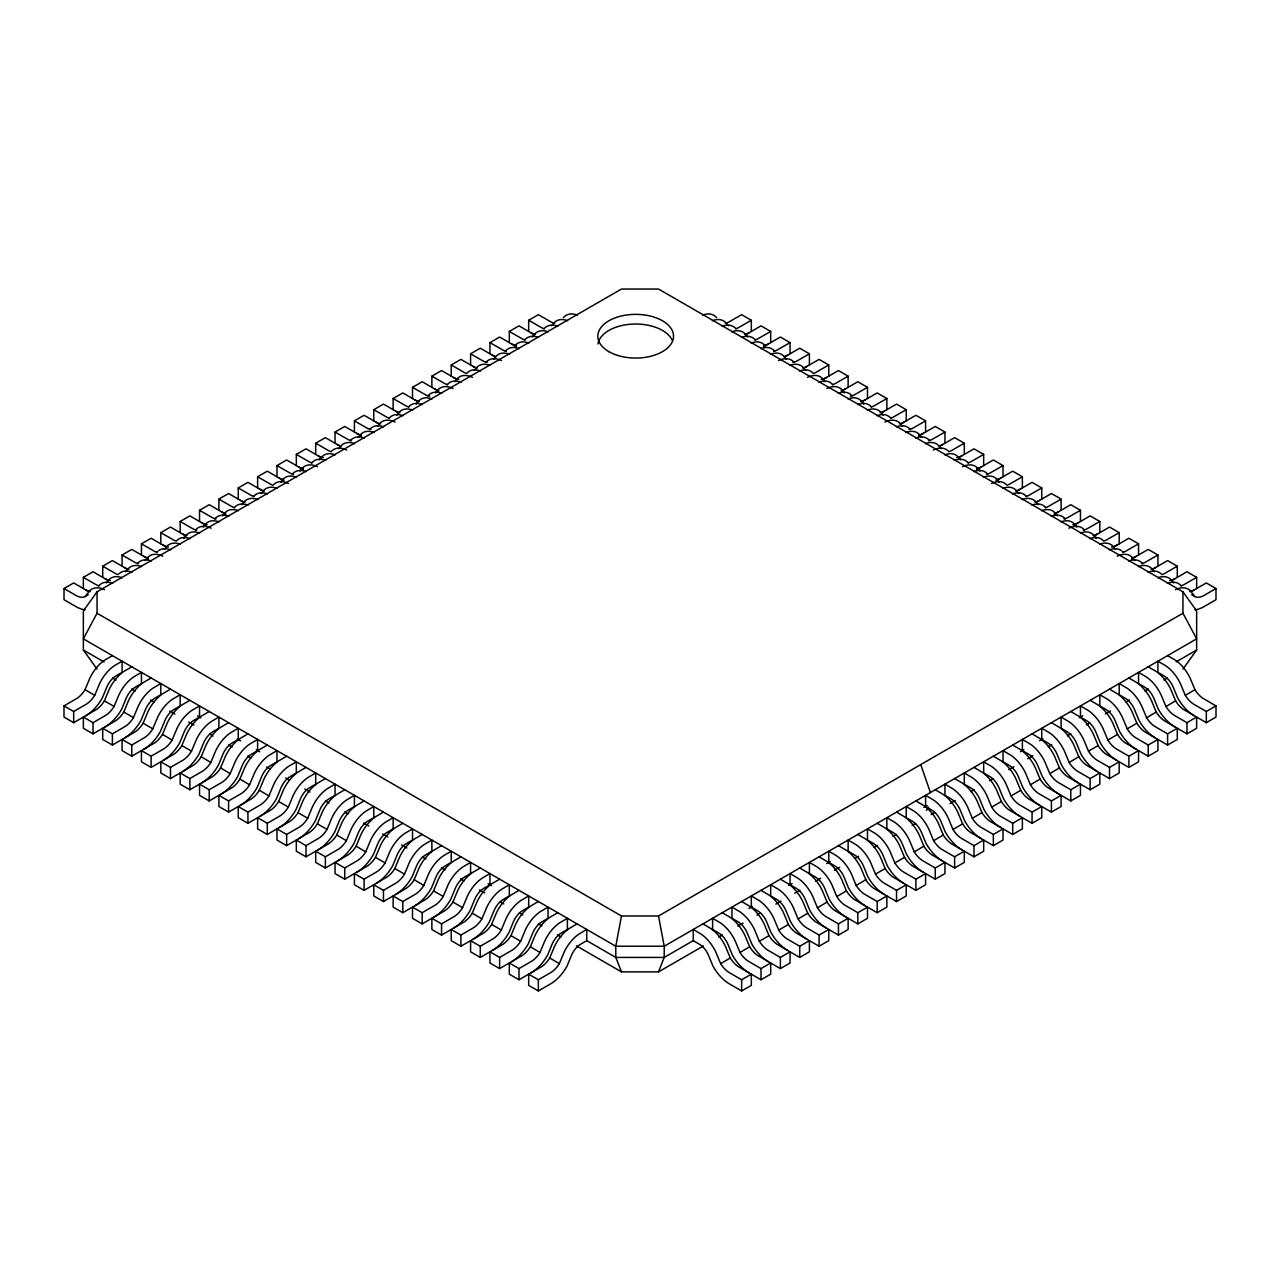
<?xml version="1.0" encoding="UTF-8"?>
<svg xmlns="http://www.w3.org/2000/svg" width="1280" height="1280" viewBox="0 0 1280 1280"><rect width="100%" height="100%" fill="white"/><g stroke="black" fill="none" stroke-linecap="round" stroke-linejoin="round"><path stroke-width="1.5" d="M1182.944 669.104L1196.64 650.016L1196.64 610.896L1182.944 591.808L658.528 289.04L621.472 289.04L97.056 591.808L97.056 613.216L621.472 915.984L615.792 946.24L615.792 957.424L621.472 971.872L658.528 971.872L703.376 945.984M658.528 971.872L664.208 957.424L664.208 946.24L658.528 915.984L1182.944 613.216L1182.944 591.808M131.76 666.784L123.984 671.36A29.136 16.832 -60 0 0 109.216 689.328L104.352 700.96A18.544 10.704 -60 0 1 96.352 709.552L73.68 722.672L64 717.088L64 705.904L76.992 698.368A18.544 10.704 -60 0 0 84.992 689.776L89.856 678.144A29.136 16.832 -60 0 1 104.624 660.176L112.4 655.616M64 705.904L73.68 711.504L86.672 703.968A18.544 10.704 -60 0 0 94.672 695.376L99.536 683.728A29.136 16.832 -60 0 1 114.304 665.776L122.08 661.2L122.08 672.384L116.032 675.872A15.44 8.912 -60 0 0 106.784 687.136L102.336 697.92A32.24 18.624 -60 0 1 85.776 715.696M151.12 677.968L143.344 682.544A29.136 16.832 -60 0 0 128.592 700.496L123.712 712.144A18.544 10.704 -60 0 1 115.712 720.736L93.04 733.856L83.36 728.272L83.36 717.088L93.04 722.672L106.032 715.136A18.544 10.704 -60 0 0 114.032 706.544L118.896 694.912A29.136 16.832 -60 0 1 133.664 676.944L141.44 672.384L141.44 683.552L135.392 687.056A15.44 8.912 -60 0 0 126.144 698.32L121.696 709.104A32.24 18.624 -60 0 1 105.136 726.864M170.48 689.152L162.704 693.712A29.136 16.832 -60 0 0 147.952 711.68L143.072 723.312A18.544 10.704 -60 0 1 135.072 731.904L112.4 745.04L102.72 739.44L102.72 728.272L112.4 733.856L125.392 726.32A18.544 10.704 -60 0 0 133.392 717.728L138.272 706.08A29.136 16.832 -60 0 1 153.024 688.128L160.8 683.552L160.8 694.736L154.752 698.224A15.44 8.912 -60 0 0 145.504 709.488L141.056 720.272A32.24 18.624 -60 0 1 124.512 738.048M189.856 700.32L182.064 704.896A29.136 16.832 -60 0 0 167.312 722.848L162.432 734.496A18.544 10.704 -60 0 1 154.432 743.088L131.76 756.208L122.08 750.624L122.08 739.44L131.76 745.04L144.752 737.488A18.544 10.704 -60 0 0 152.752 728.912L157.632 717.264A29.136 16.832 -60 0 1 172.384 699.296L180.176 694.736L180.176 705.904L174.112 709.408A15.44 8.912 -60 0 0 164.864 720.672L160.416 731.456A32.24 18.624 -60 0 1 143.872 749.232M209.216 711.504L201.424 716.064A29.136 16.832 -60 0 0 186.672 734.032L181.792 745.68A18.544 10.704 -60 0 1 173.792 754.256L151.12 767.392L141.44 761.808L141.44 750.624L151.12 756.208L164.112 748.672A18.544 10.704 -60 0 0 172.112 740.08L176.992 728.448A29.136 16.832 -60 0 1 191.744 710.48L199.536 705.904L199.536 717.088L193.472 720.576A15.44 8.912 -60 0 0 184.224 731.856L179.776 742.64A32.24 18.624 -60 0 1 163.232 760.4M228.576 722.672L220.784 727.248A29.136 16.832 -60 0 0 206.032 745.216L201.152 756.848A18.544 10.704 -60 0 1 193.152 765.44L170.48 778.576L160.8 772.976L160.8 761.808L170.48 767.392L183.472 759.856A18.544 10.704 -60 0 0 191.472 751.264L196.352 739.616A29.136 16.832 -60 0 1 211.104 721.664L218.896 717.088L218.896 728.272L212.848 731.76A15.44 8.912 -60 0 0 203.584 743.024L199.136 753.808A32.24 18.624 -60 0 1 182.592 771.584M247.936 733.856L240.144 738.432A29.136 16.832 -60 0 0 225.392 756.384L220.512 768.032A18.544 10.704 -60 0 1 212.512 776.624L189.856 789.744L180.176 784.16L180.176 772.976L189.856 778.576L202.832 771.024A18.544 10.704 -60 0 0 210.832 762.448L215.712 750.8A29.136 16.832 -60 0 1 230.464 732.832L238.256 728.272L238.256 739.44L232.208 742.944A15.44 8.912 -60 0 0 222.944 754.208L218.496 764.992A32.24 18.624 -60 0 1 201.952 782.768M267.296 745.04L259.504 749.6A29.136 16.832 -60 0 0 244.752 767.568L239.872 779.2A18.544 10.704 -60 0 1 231.872 787.792L209.216 800.928L199.536 795.344L199.536 784.16L209.216 789.744L222.192 782.208A18.544 10.704 -60 0 0 230.192 773.616L235.072 761.984A29.136 16.832 -60 0 1 249.824 744.016L257.616 739.44L257.616 750.624L251.568 754.112A15.44 8.912 -60 0 0 242.304 765.392L237.856 776.176A32.24 18.624 -60 0 1 221.312 793.936M286.656 756.208L278.864 760.784A29.136 16.832 -60 0 0 264.112 778.752L259.232 790.384A18.544 10.704 -60 0 1 251.232 798.976L228.576 812.112L218.896 806.512L218.896 795.344L228.576 800.928L241.552 793.392A18.544 10.704 -60 0 0 249.552 784.8L254.432 773.152A29.136 16.832 -60 0 1 269.184 755.2L276.976 750.624L276.976 761.808L270.928 765.296A15.44 8.912 -60 0 0 261.664 776.56L257.216 787.344A32.24 18.624 -60 0 1 240.672 805.12M306.016 767.392L298.224 771.968A29.136 16.832 -60 0 0 283.472 789.92L278.608 801.568A18.544 10.704 -60 0 1 270.608 810.16L247.936 823.28L238.256 817.696L238.256 806.512L247.936 812.112L260.928 804.56A18.544 10.704 -60 0 0 268.912 795.968L273.792 784.336A29.136 16.832 -60 0 1 288.544 766.368L296.336 761.808L296.336 772.976L290.288 776.48A15.44 8.912 -60 0 0 281.024 787.744L276.576 798.528A32.24 18.624 -60 0 1 260.032 816.304M325.376 778.576L317.584 783.136A29.136 16.832 -60 0 0 302.832 801.104L297.968 812.736A18.544 10.704 -60 0 1 289.968 821.328L267.296 834.464L257.616 828.864L257.616 817.696L267.296 823.28L280.288 815.744A18.544 10.704 -60 0 0 288.288 807.152L293.152 795.52A29.136 16.832 -60 0 1 307.904 777.552L315.696 772.976L315.696 784.16L309.648 787.648A15.44 8.912 -60 0 0 300.384 798.928L295.936 809.712A32.24 18.624 -60 0 1 279.392 827.472M344.736 789.744L336.96 794.32A29.136 16.832 -60 0 0 322.192 812.288L317.328 823.92A18.544 10.704 -60 0 1 309.328 832.512L286.656 845.632L276.976 840.048L276.976 828.864L286.656 834.464L299.648 826.928A18.544 10.704 -60 0 0 307.648 818.336L312.512 806.688A29.136 16.832 -60 0 1 327.28 788.736L335.056 784.16L335.056 795.344L329.008 798.832A15.44 8.912 -60 0 0 319.744 810.096L315.312 820.88A32.24 18.624 -60 0 1 298.752 838.656M364.096 800.928L356.32 805.488A29.136 16.832 -60 0 0 341.552 823.456L336.688 835.104A18.544 10.704 -60 0 1 328.688 843.696L306.016 856.816L296.336 851.232L296.336 840.048L306.016 845.632L319.008 838.096A18.544 10.704 -60 0 0 327.008 829.504L331.872 817.872A29.136 16.832 -60 0 1 346.64 799.904L354.416 795.344L354.416 806.512L348.368 810.016A15.44 8.912 -60 0 0 339.12 821.28L334.672 832.064A32.24 18.624 -60 0 1 318.112 849.824M383.456 812.112L375.68 816.672A29.136 16.832 -60 0 0 360.928 834.64L356.048 846.272A18.544 10.704 -60 0 1 348.048 854.864L325.376 868L315.696 862.4L315.696 851.232L325.376 856.816L338.368 849.28A18.544 10.704 -60 0 0 346.368 840.688L351.232 829.04A29.136 16.832 -60 0 1 366 811.088L373.776 806.512L373.776 817.696L367.728 821.184A15.44 8.912 -60 0 0 358.48 832.448L354.032 843.232A32.24 18.624 -60 0 1 337.472 861.008M402.816 823.28L395.04 827.856A29.136 16.832 -60 0 0 380.288 845.808L375.408 857.456A18.544 10.704 -60 0 1 367.408 866.048L344.736 879.168L335.056 873.584L335.056 862.4L344.736 868L357.728 860.448A18.544 10.704 -60 0 0 365.728 851.872L370.608 840.224A29.136 16.832 -60 0 1 385.36 822.256L393.136 817.696L393.136 828.864L387.088 832.368A15.44 8.912 -60 0 0 377.84 843.632L373.392 854.416A32.24 18.624 -60 0 1 356.848 872.192M422.192 834.464L414.4 839.024A29.136 16.832 -60 0 0 399.648 856.992L394.768 868.64A18.544 10.704 -60 0 1 386.768 877.216L364.096 890.352L354.416 884.768L354.416 873.584L364.096 879.168L377.088 871.632A18.544 10.704 -60 0 0 385.088 863.04L389.968 851.408A29.136 16.832 -60 0 1 404.72 833.44L412.512 828.864L412.512 840.048L406.448 843.536A15.44 8.912 -60 0 0 397.2 854.816L392.752 865.6A32.24 18.624 -60 0 1 376.208 883.36M441.552 845.632L433.76 850.208A29.136 16.832 -60 0 0 419.008 868.176L414.128 879.808A18.544 10.704 -60 0 1 406.128 888.4L383.456 901.536L373.776 895.936L373.776 884.768L383.456 890.352L396.448 882.816A18.544 10.704 -60 0 0 404.448 874.224L409.328 862.576A29.136 16.832 -60 0 1 424.08 844.624L431.872 840.048L431.872 851.232L425.808 854.72A15.44 8.912 -60 0 0 416.56 865.984L412.112 876.768A32.24 18.624 -60 0 1 395.568 894.544M460.912 856.816L453.12 861.392A29.136 16.832 -60 0 0 438.368 879.344L433.488 890.992A18.544 10.704 -60 0 1 425.488 899.584L402.816 912.704L393.136 907.12L393.136 895.936L402.816 901.536L415.808 893.984A18.544 10.704 -60 0 0 423.808 885.408L428.688 873.76A29.136 16.832 -60 0 1 443.44 855.792L451.232 851.232L451.232 862.4L445.184 865.904A15.44 8.912 -60 0 0 435.92 877.168L431.472 887.952A32.24 18.624 -60 0 1 414.928 905.728M480.272 868L472.48 872.56A29.136 16.832 -60 0 0 457.728 890.528L452.848 902.16A18.544 10.704 -60 0 1 444.848 910.752L422.192 923.888L412.512 918.304L412.512 907.12L422.192 912.704L435.168 905.168A18.544 10.704 -60 0 0 443.168 896.576L448.048 884.944A29.136 16.832 -60 0 1 462.8 866.976L470.592 862.4L470.592 873.584L464.544 877.072A15.44 8.912 -60 0 0 455.28 888.352L450.832 899.136A32.24 18.624 -60 0 1 434.288 916.896M499.632 879.168L491.84 883.744A29.136 16.832 -60 0 0 477.088 901.712L472.208 913.344A18.544 10.704 -60 0 1 464.208 921.936L441.552 935.072L431.872 929.472L431.872 918.304L441.552 923.888L454.528 916.352A18.544 10.704 -60 0 0 462.528 907.76L467.408 896.112A29.136 16.832 -60 0 1 482.16 878.16L489.952 873.584L489.952 884.768L483.904 888.256A15.44 8.912 -60 0 0 474.64 899.52L470.192 910.304A32.24 18.624 -60 0 1 453.648 928.08M518.992 890.352L511.2 894.928A29.136 16.832 -60 0 0 496.448 912.88L491.568 924.528A18.544 10.704 -60 0 1 483.568 933.12L460.912 946.24L451.232 940.656L451.232 929.472L460.912 935.072L473.888 927.52A18.544 10.704 -60 0 0 481.888 918.928L486.768 907.296A29.136 16.832 -60 0 1 501.52 889.328L509.312 884.768L509.312 895.936L503.264 899.44A15.44 8.912 -60 0 0 494 910.704L489.552 921.488A32.24 18.624 -60 0 1 473.008 939.264M538.352 901.536L530.56 906.096A29.136 16.832 -60 0 0 515.808 924.064L510.944 935.696A18.544 10.704 -60 0 1 502.944 944.288L480.272 957.424L470.592 951.824L470.592 940.656L480.272 946.24L493.264 938.704A18.544 10.704 -60 0 0 501.248 930.112L506.128 918.48A29.136 16.832 -60 0 1 520.88 900.512L528.672 895.936L528.672 907.12L522.624 910.608A15.44 8.912 -60 0 0 513.36 921.888L508.912 932.672A32.24 18.624 -60 0 1 492.368 950.432M557.712 912.704L549.92 917.28A29.136 16.832 -60 0 0 535.168 935.232L530.304 946.88A18.544 10.704 -60 0 1 522.304 955.472L499.632 968.592L489.952 963.008L489.952 951.824L499.632 957.424L512.624 949.888A18.544 10.704 -60 0 0 520.624 941.296L525.488 929.648A29.136 16.832 -60 0 1 540.24 911.696L548.032 907.12L548.032 918.304L541.984 921.792A15.44 8.912 -60 0 0 532.72 933.056L528.272 943.84A32.24 18.624 -60 0 1 511.728 961.616M577.072 923.888L569.296 928.448A29.136 16.832 -60 0 0 554.528 946.416L549.664 958.064A18.544 10.704 -60 0 1 541.664 966.656L518.992 979.776L509.312 974.192L509.312 963.008L518.992 968.592L531.984 961.056A18.544 10.704 -60 0 0 539.984 952.464L544.848 940.832A29.136 16.832 -60 0 1 559.616 922.864L567.392 918.304L567.392 929.472L561.344 932.976A15.44 8.912 -60 0 0 552.08 944.24L547.648 955.024A32.24 18.624 -60 0 1 531.088 972.784M586.752 940.656L580.704 944.144A15.44 8.912 -60 0 0 571.456 955.408L567.008 966.192A32.24 18.624 -60 0 1 550.448 983.968L538.352 990.96L528.672 985.36L528.672 974.192L538.352 979.776L551.344 972.24A18.544 10.704 -60 0 0 559.344 963.648L564.208 952A29.136 16.832 -60 0 1 578.976 934.048L586.752 929.472L586.752 940.656L615.792 957.424L664.208 957.424L693.584 940.448M97.056 613.216L83.36 638.848L615.792 946.24L664.208 946.24L1196.64 638.848L1182.944 613.216M926.544 810.432L928.48 807.072M172.112 740.08L162.48 734.4M210.832 762.448L201.216 756.752M230.192 773.616L220.576 767.936M249.552 784.8L239.936 779.12M346.368 840.688L336.736 835.008M365.728 851.872L356.096 846.176M423.808 885.408L414.192 879.712M520.624 941.296L510.992 935.6M539.984 952.464L530.352 946.784M559.344 963.648L549.712 957.968M97.056 591.808L83.36 610.896L83.36 650.016L97.056 669.104M85.104 609.76A32.24 18.624 60 0 1 76.096 606.704L64 599.712L64 588.544L76.992 596A18.544 10.704 60 0 0 84.992 596.64L89.856 590.64A29.136 16.832 60 0 1 104.624 589.712M106.384 582.928L109.216 579.456A29.136 16.832 60 0 1 122.256 577.792M125.744 571.744L128.592 568.272A29.136 16.832 60 0 1 141.616 566.608M145.104 560.576L147.952 557.104A29.136 16.832 60 0 1 162.704 556.176M164.464 549.392L167.312 545.92A29.136 16.832 60 0 1 180.336 544.256M183.824 538.208L186.672 534.736A29.136 16.832 60 0 1 199.696 533.072M203.184 527.04L206.032 523.568A29.136 16.832 60 0 1 219.056 521.904M222.544 515.856L225.392 512.384A29.136 16.832 60 0 1 238.416 510.72M241.904 504.672L244.752 501.2A29.136 16.832 60 0 1 257.776 499.536M261.264 493.504L264.112 490.032A29.136 16.832 60 0 1 277.152 488.368M280.624 482.32L283.472 478.848A29.136 16.832 60 0 1 296.512 477.184M300 471.136L302.832 467.68A29.136 16.832 60 0 1 317.584 466.752M319.36 459.968L322.192 456.496A29.136 16.832 60 0 1 335.232 454.832M338.72 448.784L341.552 445.312A29.136 16.832 60 0 1 354.592 443.648M358.08 437.616L360.928 434.144A29.136 16.832 60 0 1 373.952 432.48M377.44 426.432L380.288 422.96A29.136 16.832 60 0 1 395.04 422.032M396.8 415.248L399.648 411.776A29.136 16.832 60 0 1 412.672 410.112M416.16 404.08L419.008 400.608A29.136 16.832 60 0 1 432.032 398.944M435.52 392.896L438.368 389.424A29.136 16.832 60 0 1 453.12 388.496M454.88 381.712L457.728 378.256A29.136 16.832 60 0 1 472.48 377.328M474.24 370.544L477.088 367.072A29.136 16.832 60 0 1 490.128 365.408M493.6 359.36L496.448 355.888A29.136 16.832 60 0 1 509.488 354.224M532.336 337.008L535.168 333.536A29.136 16.832 60 0 1 548.208 331.872M551.696 325.824L554.528 322.352A29.136 16.832 60 0 1 567.568 320.688M98.672 586L99.536 585.04A29.136 16.832 60 0 1 112.576 583.376M137.392 563.648L138.272 562.688A29.136 16.832 60 0 1 151.296 561.024M156.752 552.464L157.632 551.504M195.488 530.112L196.352 529.152A29.136 16.832 60 0 1 211.104 528.224M214.848 518.928L215.712 517.968A29.136 16.832 60 0 1 228.736 516.304M234.208 507.76L235.072 506.8A29.136 16.832 60 0 1 248.096 505.136M253.568 496.576L254.432 495.616A29.136 16.832 60 0 1 267.472 493.952M292.288 474.224L293.152 473.264A29.136 16.832 60 0 1 306.192 471.6M311.648 463.04L312.512 462.08A29.136 16.832 60 0 1 325.552 460.416M350.368 440.688L351.232 439.728A29.136 16.832 60 0 1 364.272 438.064M369.728 429.504L370.608 428.544A29.136 16.832 60 0 1 383.632 426.88M389.088 418.336L389.968 417.376A29.136 16.832 60 0 1 402.992 415.712M408.464 407.152L409.328 406.192A29.136 16.832 60 0 1 422.352 404.528M427.824 395.968L428.688 395.008A29.136 16.832 60 0 1 441.712 393.344M447.184 384.8L448.048 383.84A29.136 16.832 60 0 1 461.072 382.176M485.904 362.448L486.768 361.488A29.136 16.832 60 0 1 501.52 360.56M505.264 351.264L506.128 350.304A29.136 16.832 60 0 1 519.168 348.64M514.944 345.68L515.808 344.72A29.136 16.832 60 0 1 528.848 343.04M524.624 340.08L525.488 339.12A29.136 16.832 60 0 1 538.528 337.456M543.984 328.912L544.848 327.952A29.136 16.832 60 0 1 557.888 326.272M563.344 317.728L564.208 316.768A29.136 16.832 60 0 1 577.248 315.104M64 588.544L73.68 582.944L88.544 591.536M83.36 588.544L83.36 577.36L93.04 571.776L107.904 580.352M102.72 577.36L102.72 566.192L112.4 560.592L127.264 569.184M122.08 566.192L122.08 555.008L131.76 549.424L148.368 558.992M141.44 555.008L141.44 543.824L151.12 538.24L166 546.816M160.8 543.824L160.8 532.656L170.48 527.056L185.36 535.648M180.176 532.656L180.176 521.472L189.856 515.888L206.448 525.472M199.536 521.472L199.536 510.288L209.216 504.704L225.808 514.288M218.896 510.288L218.896 499.12L228.576 493.52L243.44 502.112M238.256 499.12L238.256 487.936L247.936 482.352L262.8 490.928M257.616 487.936L257.616 476.752L267.296 471.168L283.888 480.752M276.976 476.752L276.976 465.584L286.656 459.984L303.248 469.568M296.336 465.584L296.336 454.4L306.016 448.816L320.88 457.392M315.696 454.4L315.696 443.232L325.376 437.632L340.24 446.224M335.056 443.232L335.056 432.048L344.736 426.464L361.328 436.032M354.416 432.048L354.416 420.864L364.096 415.28L378.96 423.856M373.776 420.864L373.776 409.696L383.456 404.096L398.336 412.688M393.136 409.696L393.136 398.512L402.816 392.928L417.696 401.504M412.512 398.512L412.512 387.328L422.192 381.744L438.784 391.328M431.872 387.328L431.872 376.16L441.552 370.56L456.416 379.152M451.232 376.16L451.232 364.976L460.912 359.392L475.776 367.968M470.592 364.976L470.592 353.792L480.272 348.208L495.136 356.8M489.952 353.792L489.952 342.624L499.632 337.04L516.224 346.608M509.312 342.624L509.312 331.44L518.992 325.856L533.856 334.432M528.672 331.44L528.672 320.272L538.352 314.672L551.344 322.128A18.544 10.704 60 0 0 554.8 323.312M85.04 596.608L88.272 594.752M751.328 331.44L751.328 320.272L738.336 327.728A18.544 10.704 -60 0 1 735.712 328.72M746.144 334.432L761.008 325.856L770.688 331.44L770.688 342.624M770.688 331.44L757.696 338.896A18.544 10.704 -60 0 1 755.088 339.904M763.776 346.608L780.368 337.04L790.048 342.624L790.048 353.792M790.048 342.624L777.056 350.08A18.544 10.704 -60 0 1 773.6 351.248M784.864 356.8L799.728 348.208L809.408 353.792L809.408 364.976M809.408 353.792L796.432 361.264A18.544 10.704 -60 0 1 792.96 362.432M804.224 367.968L819.088 359.392L828.768 364.976L828.768 376.16M828.768 364.976L815.792 372.432A18.544 10.704 -60 0 1 813.168 373.424M823.584 379.152L838.448 370.56L848.128 376.16L848.128 387.328M848.128 376.16L835.152 383.616A18.544 10.704 -60 0 1 832.528 384.608M841.216 391.328L857.808 381.744L867.488 387.328L867.488 398.512M867.488 387.328L854.512 394.784A18.544 10.704 -60 0 1 850.208 396.08M862.304 401.504L877.184 392.928L886.864 398.512L886.864 409.696M886.864 398.512L873.872 405.968A18.544 10.704 -60 0 1 871.248 406.96M881.664 412.688L896.544 404.096L906.224 409.696L906.224 420.864M906.224 409.696L893.232 417.152A18.544 10.704 -60 0 1 891.472 417.888M901.04 423.856L915.904 415.28L925.584 420.864L925.584 432.048M925.584 420.864L912.592 428.32A18.544 10.704 -60 0 1 909.12 429.504M918.672 436.032L935.264 426.464L944.944 432.048L944.944 443.232M944.944 432.048L931.952 439.504A18.544 10.704 -60 0 1 928.48 440.688M939.76 446.224L954.624 437.632L964.304 443.232L964.304 454.4M964.304 443.232L951.312 450.688A18.544 10.704 -60 0 1 948.688 451.68M959.12 457.392L973.984 448.816L983.664 454.4L983.664 465.584M983.664 454.4L970.672 461.856A18.544 10.704 -60 0 1 968.048 462.864M976.752 469.568L993.344 459.984L1003.024 465.584L1003.024 476.752M1003.024 465.584L990.032 473.04A18.544 10.704 -60 0 1 986.576 474.208M996.112 480.752L1012.704 471.168L1022.384 476.752L1022.384 487.936M1022.384 476.752L1009.392 484.224A18.544 10.704 -60 0 1 1006.784 485.216M1017.2 490.928L1032.064 482.352L1041.744 487.936L1041.744 499.12M1041.744 487.936L1028.768 495.392A18.544 10.704 -60 0 1 1026.144 496.384M1036.56 502.112L1051.424 493.52L1061.104 499.12L1061.104 510.288M1061.104 499.12L1048.128 506.576A18.544 10.704 -60 0 1 1045.504 507.568M1054.192 514.288L1070.784 504.704L1080.464 510.288L1080.464 521.472M1080.464 510.288L1067.488 517.744A18.544 10.704 -60 0 1 1064.016 518.928M1073.552 525.472L1090.144 515.888L1099.824 521.472L1099.824 532.656M1099.824 521.472L1086.848 528.928A18.544 10.704 -60 0 1 1083.376 530.112M1094.64 535.648L1109.52 527.056L1119.2 532.656L1119.2 543.824M1119.2 532.656L1106.208 540.112A18.544 10.704 -60 0 1 1103.584 541.104M1114 546.816L1128.88 538.24L1138.56 543.824L1138.56 555.008M1138.56 543.824L1125.568 551.28A18.544 10.704 -60 0 1 1122.944 552.288M1131.632 558.992L1148.24 549.424L1157.92 555.008L1157.92 566.192M1157.92 555.008L1144.928 562.464A18.544 10.704 -60 0 1 1141.456 563.648M1152.736 569.184L1167.6 560.592L1177.28 566.192L1177.28 577.36M1177.28 566.192L1164.288 573.648A18.544 10.704 -60 0 1 1161.664 574.64M1172.096 580.352L1186.96 571.776L1196.64 577.36L1196.64 588.544M1196.64 577.36L1183.648 584.816A18.544 10.704 -60 0 1 1181.024 585.808M1191.456 591.536L1206.32 582.944L1216 588.544L1216 599.712L1203.904 606.704A32.24 18.624 -60 0 1 1194.896 609.76M1216 588.544L1203.008 596A18.544 10.704 -60 0 1 1195.008 596.64L1191.728 594.752M748.912 908.512L752.368 906.512M788.672 885.568L792.128 883.568M826.704 863.6L830.16 861.6M923.968 807.44L927.2 805.584M1020.448 751.744L1023.904 749.744M1039.488 740.752L1042.944 738.752M1079.312 717.76L1082.768 715.76M1176.144 661.856L1196.64 650.016M718.912 937.008L722.352 935.024M737.888 926.064L743.056 923.072M756.864 915.104L760.304 913.104M775.84 904.144L781.008 901.168M794.816 893.2L799.984 890.208M815.504 881.248L820.688 878.256M834.48 870.288L839.664 867.296M855.184 858.336L858.64 856.336M874.16 847.376L877.616 845.392M893.136 836.416L896.592 834.432M912.112 825.472L915.568 823.472M931.088 814.512L934.544 812.528M950.064 803.552L955.248 800.576M970.768 791.6L974.224 789.616M989.744 780.656L993.184 778.656M1008.72 769.696L1013.888 766.704M1027.696 758.736L1032.864 755.744M1048.4 746.784L1051.84 744.8M1067.376 735.84L1070.816 733.84M1086.352 724.88L1089.792 722.88M1105.328 713.92L1110.496 710.928M1126.016 701.968L1129.472 699.984M1144.992 691.008L1148.448 689.024M1163.968 680.064L1167.424 678.064M720.608 963.552L715.792 952A29.136 16.832 60 0 0 701.024 934.048L693.248 929.472L693.248 940.656L699.296 944.144A15.44 8.912 60 0 1 708.544 955.408L712.992 966.192A32.24 18.624 60 0 0 729.552 983.968L741.648 990.96L751.328 985.36L751.328 974.192L741.648 979.776L728.656 972.24A18.544 10.704 60 0 1 720.656 963.648L730.288 957.968L725.472 946.416A29.136 16.832 60 0 0 710.704 928.448L702.928 923.888M730.288 957.968L730.336 958.064A18.544 10.704 60 0 0 738.336 966.656L761.008 979.776L770.688 974.192L770.688 963.008L761.008 968.592L748.016 961.056A18.544 10.704 60 0 1 740.016 952.464L749.648 946.784L744.832 935.232A29.136 16.832 60 0 0 730.08 917.28L722.288 912.704M749.648 946.784L749.696 946.88A18.544 10.704 60 0 0 757.696 955.472L780.368 968.592L790.048 963.008L790.048 951.824L780.368 957.424L767.376 949.888A18.544 10.704 60 0 1 759.376 941.296L769.008 935.6L764.192 924.064A29.136 16.832 60 0 0 749.44 906.096L741.648 901.536M769.008 935.6L769.056 935.696A18.544 10.704 60 0 0 777.056 944.288L799.728 957.424L809.408 951.824L809.408 940.656L799.728 946.24L786.736 938.704A18.544 10.704 60 0 1 778.752 930.112L788.368 924.432L783.552 912.88A29.136 16.832 60 0 0 768.8 894.928L761.008 890.352M788.368 924.432L788.432 924.528A18.544 10.704 60 0 0 796.432 933.12L819.088 946.24L828.768 940.656L828.768 929.472L819.088 935.072L806.112 927.52A18.544 10.704 60 0 1 798.112 918.928L807.728 913.248L802.912 901.712A29.136 16.832 60 0 0 788.16 883.744L780.368 879.168M807.728 913.248L807.792 913.344A18.544 10.704 60 0 0 815.792 921.936L838.448 935.072L848.128 929.472L848.128 918.304L838.448 923.888L825.472 916.352A18.544 10.704 60 0 1 817.472 907.76L827.088 902.08L822.272 890.528A29.136 16.832 60 0 0 807.52 872.56L799.728 868M827.088 902.08L827.152 902.16A18.544 10.704 60 0 0 835.152 910.752L857.808 923.888L867.488 918.304L867.488 907.12L857.808 912.704L844.832 905.168A18.544 10.704 60 0 1 836.832 896.576L846.448 890.896L841.632 879.344A29.136 16.832 60 0 0 826.88 861.392L819.088 856.816M846.448 890.896L846.512 890.992A18.544 10.704 60 0 0 854.512 899.584L877.184 912.704L886.864 907.12L886.864 895.936L877.184 901.536L864.192 893.984A18.544 10.704 60 0 1 856.192 885.408L865.808 879.712A18.544 10.704 60 0 0 873.872 888.4L896.544 901.536L906.224 895.936L906.224 884.768L896.544 890.352L883.552 882.816A18.544 10.704 60 0 1 875.552 874.224L870.672 862.576A29.136 16.832 60 0 0 855.92 844.624L848.128 840.048L848.128 851.232L854.192 854.72A15.44 8.912 60 0 1 863.44 865.984L867.888 876.768A32.24 18.624 60 0 0 884.432 894.544M875.488 874.128L885.184 868.544A18.544 10.704 60 0 0 893.232 877.216L915.904 890.352L925.584 884.768L925.584 873.584L915.904 879.168L902.912 871.632A18.544 10.704 60 0 1 894.912 863.04L890.032 851.408A29.136 16.832 60 0 0 875.28 833.44L867.488 828.864L867.488 840.048L873.552 843.536A15.44 8.912 60 0 1 882.8 854.816L887.248 865.6A32.24 18.624 60 0 0 903.792 883.36M894.864 862.944L904.544 857.36A18.544 10.704 60 0 0 912.592 866.048L935.264 879.168L944.944 873.584L944.944 862.4L935.264 868L922.272 860.448A18.544 10.704 60 0 1 914.272 851.872L909.392 840.224A29.136 16.832 60 0 0 894.64 822.256L886.864 817.696L886.864 828.864L892.912 832.368A15.44 8.912 60 0 1 902.16 843.632L906.608 854.416A32.24 18.624 60 0 0 923.152 872.192M914.272 851.872L923.904 846.176L919.072 834.64A29.136 16.832 60 0 0 904.32 816.672L896.544 812.112M923.904 846.176L923.952 846.272A18.544 10.704 60 0 0 931.952 854.864L954.624 868L964.304 862.4L964.304 851.232L954.624 856.816L941.632 849.28A18.544 10.704 60 0 1 933.632 840.688L943.264 835.008L938.448 823.456A29.136 16.832 60 0 0 923.68 805.488L915.904 800.928M943.264 835.008L943.312 835.104A18.544 10.704 60 0 0 951.312 843.696L973.984 856.816L983.664 851.232L983.664 840.048L973.984 845.632L960.992 838.096A18.544 10.704 60 0 1 952.992 829.504L962.624 823.824L957.808 812.288A29.136 16.832 60 0 0 943.04 794.32L935.264 789.744M962.624 823.824L962.672 823.92A18.544 10.704 60 0 0 970.672 832.512L993.344 845.632L1003.024 840.048L1003.024 828.864L993.344 834.464L980.352 826.928A18.544 10.704 60 0 1 972.352 818.336L981.984 812.64L977.168 801.104A29.136 16.832 60 0 0 962.416 783.136L954.624 778.576M981.984 812.64L982.032 812.736A18.544 10.704 60 0 0 990.032 821.328L1012.704 834.464L1022.384 828.864L1022.384 817.696L1012.704 823.28L999.712 815.744A18.544 10.704 60 0 1 991.712 807.152L1001.344 801.472L996.528 789.92A29.136 16.832 60 0 0 981.776 771.968L973.984 767.392M1001.344 801.472L1001.392 801.568A18.544 10.704 60 0 0 1009.392 810.16L1032.064 823.28L1041.744 817.696L1041.744 806.512L1032.064 812.112L1019.072 804.56A18.544 10.704 60 0 1 1011.088 795.968L1020.704 790.288L1015.888 778.752A29.136 16.832 60 0 0 1001.136 760.784L993.344 756.208M1020.704 790.288L1020.768 790.384A18.544 10.704 60 0 0 1028.768 798.976L1051.424 812.112L1061.104 806.512L1061.104 795.344L1051.424 800.928L1038.448 793.392A18.544 10.704 60 0 1 1030.448 784.8L1040.064 779.12L1035.248 767.568A29.136 16.832 60 0 0 1020.496 749.6L1012.704 745.04M1040.064 779.12L1040.128 779.2A18.544 10.704 60 0 0 1048.128 787.792L1070.784 800.928L1080.464 795.344L1080.464 784.16L1070.784 789.744L1057.808 782.208A18.544 10.704 60 0 1 1049.808 773.616L1059.424 767.936A18.544 10.704 60 0 0 1067.488 776.624L1090.144 789.744L1099.824 784.16L1099.824 772.976L1090.144 778.576L1077.168 771.024A18.544 10.704 60 0 1 1069.168 762.448L1064.288 750.8A29.136 16.832 60 0 0 1049.536 732.832L1041.744 728.272L1041.744 739.44L1047.792 742.944A15.44 8.912 60 0 1 1057.056 754.208L1061.504 764.992A32.24 18.624 60 0 0 1078.048 782.768M1069.168 762.448L1078.784 756.752A18.544 10.704 60 0 0 1086.848 765.44L1109.52 778.576L1119.2 772.976L1119.2 761.808L1109.52 767.392L1096.528 759.856A18.544 10.704 60 0 1 1088.528 751.264L1083.648 739.616A29.136 16.832 60 0 0 1068.896 721.664L1061.104 717.088L1061.104 728.272L1067.152 731.76A15.44 8.912 60 0 1 1076.416 743.024L1080.864 753.808A32.24 18.624 60 0 0 1097.408 771.584M1088.464 751.168L1098.144 745.584A18.544 10.704 60 0 0 1106.208 754.256L1128.88 767.392L1138.56 761.808L1138.56 750.624L1128.88 756.208L1115.888 748.672A18.544 10.704 60 0 1 1107.888 740.08L1103.008 728.448A29.136 16.832 60 0 0 1088.256 710.48L1080.464 705.904L1080.464 717.088L1086.528 720.576A15.44 8.912 60 0 1 1095.776 731.856L1100.224 742.64A32.24 18.624 60 0 0 1116.768 760.4M1107.888 740.08L1117.52 734.4A18.544 10.704 60 0 0 1125.568 743.088L1148.24 756.208L1157.92 750.624L1157.92 739.44L1148.24 745.04L1135.248 737.488A18.544 10.704 60 0 1 1127.248 728.912L1122.368 717.264A29.136 16.832 60 0 0 1107.616 699.296L1099.824 694.736L1099.824 705.904L1105.888 709.408A15.44 8.912 60 0 1 1115.136 720.672L1119.584 731.456A32.24 18.624 60 0 0 1136.128 749.232M1127.2 728.816L1136.88 723.216L1132.048 711.68A29.136 16.832 60 0 0 1117.296 693.712L1109.52 689.152M1136.88 723.216L1136.928 723.312A18.544 10.704 60 0 0 1144.928 731.904L1167.6 745.04L1177.28 739.44L1177.28 728.272L1167.6 733.856L1154.608 726.32A18.544 10.704 60 0 1 1146.608 717.728L1156.24 712.048L1151.408 700.496A29.136 16.832 60 0 0 1136.656 682.544L1128.88 677.968M1156.24 712.048L1156.288 712.144A18.544 10.704 60 0 0 1164.288 720.736L1186.96 733.856L1196.64 728.272L1196.64 717.088L1186.96 722.672L1173.968 715.136A18.544 10.704 60 0 1 1165.968 706.544L1175.6 700.864L1170.784 689.328A29.136 16.832 60 0 0 1156.016 671.36L1148.24 666.784M1175.6 700.864L1175.648 700.96A18.544 10.704 60 0 0 1183.648 709.552L1206.32 722.672L1216 717.088L1216 705.904L1206.32 711.504L1193.328 703.968A18.544 10.704 60 0 1 1185.328 695.376L1194.96 689.68L1190.144 678.144A29.136 16.832 60 0 0 1175.376 660.176L1167.6 655.616M749.072 332.752L748.016 333.312A18.544 10.704 -60 0 1 744.56 334.496M768.432 343.92L767.376 344.496A18.544 10.704 -60 0 1 763.92 345.664M787.792 355.104L786.736 355.664A18.544 10.704 -60 0 1 784.128 356.656M807.152 366.288L806.112 366.848A18.544 10.704 -60 0 1 802.64 368.016M826.512 377.456L825.472 378.016A18.544 10.704 -60 0 1 821.168 379.312M845.872 388.64L844.832 389.2A18.544 10.704 -60 0 1 841.36 390.384M865.232 399.808L864.192 400.384A18.544 10.704 -60 0 1 860.72 401.552M884.608 410.992L883.552 411.552A18.544 10.704 -60 0 1 880.08 412.736M903.968 422.176L902.912 422.736A18.544 10.704 -60 0 1 899.44 423.92M923.328 433.344L922.272 433.92A18.544 10.704 -60 0 1 918.8 435.088M942.688 444.528L941.632 445.088A18.544 10.704 -60 0 1 939.008 446.096M962.048 455.712L960.992 456.272A18.544 10.704 -60 0 1 956.704 457.552M981.408 466.88L980.352 467.456A18.544 10.704 -60 0 1 976.896 468.624M1000.768 478.064L999.712 478.624A18.544 10.704 -60 0 1 996.256 479.808M1020.128 489.248L1019.072 489.808A18.544 10.704 -60 0 1 1015.616 490.976M1039.488 500.416L1038.448 500.976A18.544 10.704 -60 0 1 1034.976 502.16M1058.848 511.6L1057.808 512.16A18.544 10.704 -60 0 1 1054.336 513.344M1078.208 522.768L1077.168 523.344A18.544 10.704 -60 0 1 1072.864 524.624M1097.568 533.952L1096.528 534.512A18.544 10.704 -60 0 1 1093.056 535.696M1116.944 545.136L1115.888 545.696A18.544 10.704 -60 0 1 1111.6 546.976M1136.304 556.304L1135.248 556.88A18.544 10.704 -60 0 1 1131.776 558.048M1155.664 567.488L1154.608 568.048A18.544 10.704 -60 0 1 1151.136 569.232M1175.024 578.672L1173.968 579.232A18.544 10.704 -60 0 1 1169.68 580.512M1194.384 589.84L1193.328 590.416A18.544 10.704 -60 0 1 1189.872 591.584M621.472 915.984L658.528 915.984M530.928 332.752L531.984 333.312A18.544 10.704 60 0 0 535.44 334.496M511.568 343.92L512.624 344.496A18.544 10.704 60 0 0 516.08 345.664M492.208 355.104L493.264 355.664A18.544 10.704 60 0 0 495.872 356.656M472.848 366.288L473.888 366.848A18.544 10.704 60 0 0 477.36 368.016M453.488 377.456L454.528 378.016A18.544 10.704 60 0 0 458.832 379.312M434.128 388.64L435.168 389.2A18.544 10.704 60 0 0 438.64 390.384M414.768 399.808L415.808 400.384A18.544 10.704 60 0 0 419.28 401.552M395.392 410.992L396.448 411.552A18.544 10.704 60 0 0 399.92 412.736M376.032 422.176L377.088 422.736A18.544 10.704 60 0 0 380.56 423.92M356.672 433.344L357.728 433.92A18.544 10.704 60 0 0 361.2 435.088M337.312 444.528L338.368 445.088A18.544 10.704 60 0 0 340.992 446.096M317.952 455.712L319.008 456.272A18.544 10.704 60 0 0 323.296 457.552M298.592 466.88L299.648 467.456A18.544 10.704 60 0 0 303.104 468.624M279.232 478.064L280.288 478.624A18.544 10.704 60 0 0 283.744 479.808M259.872 489.248L260.928 489.808A18.544 10.704 60 0 0 264.384 490.976M240.512 500.416L241.552 500.976A18.544 10.704 60 0 0 245.024 502.16M221.152 511.6L222.192 512.16A18.544 10.704 60 0 0 225.664 513.344M201.792 522.768L202.832 523.344A18.544 10.704 60 0 0 207.136 524.624M182.432 533.952L183.472 534.512A18.544 10.704 60 0 0 186.944 535.696M163.056 545.136L164.112 545.696A18.544 10.704 60 0 0 168.4 546.976M143.696 556.304L144.752 556.88A18.544 10.704 60 0 0 148.224 558.048M124.336 567.488L125.392 568.048A18.544 10.704 60 0 0 128.864 569.232M104.976 578.672L106.032 579.232A18.544 10.704 60 0 0 110.32 580.512M85.616 589.84L86.672 590.416A18.544 10.704 60 0 0 90.128 591.584M1194.96 596.608L1190.144 590.64A29.136 16.832 -60 0 0 1175.376 589.712M751.328 320.272L741.648 314.672L728.656 322.128A18.544 10.704 -60 0 1 725.2 323.312M1216 705.904L1203.008 698.368A18.544 10.704 60 0 1 1195.008 689.776L1194.96 689.68M528.672 320.272L541.664 327.728A18.544 10.704 60 0 0 544.288 328.72M509.312 331.44L522.304 338.896A18.544 10.704 60 0 0 524.912 339.904M489.952 342.624L502.944 350.08A18.544 10.704 60 0 0 506.4 351.248M1090.144 700.32L1097.936 704.896A29.136 16.832 60 0 1 1112.688 722.848L1117.568 734.496M470.592 353.792L483.568 361.264A18.544 10.704 60 0 0 487.04 362.432M1070.784 711.504L1078.576 716.064A29.136 16.832 60 0 1 1093.328 734.032L1098.208 745.68M451.232 364.976L464.208 372.432A18.544 10.704 60 0 0 466.832 373.424M1051.424 722.672L1059.216 727.248A29.136 16.832 60 0 1 1073.968 745.216L1078.848 756.848M431.872 376.16L444.848 383.616A18.544 10.704 60 0 0 447.472 384.608M1032.064 733.856L1039.856 738.432A29.136 16.832 60 0 1 1054.608 756.384L1059.488 768.032M412.512 387.328L425.488 394.784A18.544 10.704 60 0 0 429.792 396.08M393.136 398.512L406.128 405.968A18.544 10.704 60 0 0 408.752 406.96M373.776 409.696L386.768 417.152A18.544 10.704 60 0 0 388.528 417.888M354.416 420.864L367.408 428.32A18.544 10.704 60 0 0 370.88 429.504M335.056 432.048L348.048 439.504A18.544 10.704 60 0 0 351.52 440.688M315.696 443.232L328.688 450.688A18.544 10.704 60 0 0 331.312 451.68M296.336 454.4L309.328 461.856A18.544 10.704 60 0 0 311.952 462.864M276.976 465.584L289.968 473.04A18.544 10.704 60 0 0 293.424 474.208M877.184 823.28L884.96 827.856A29.136 16.832 60 0 1 899.712 845.808L904.592 857.456M257.616 476.752L270.608 484.224A18.544 10.704 60 0 0 273.216 485.216M857.808 834.464L865.6 839.024A29.136 16.832 60 0 1 880.352 856.992L885.232 868.64M238.256 487.936L251.232 495.392A18.544 10.704 60 0 0 253.856 496.384M838.448 845.632L846.24 850.208A29.136 16.832 60 0 1 860.992 868.176L865.872 879.808M218.896 499.12L231.872 506.576A18.544 10.704 60 0 0 234.496 507.568M199.536 510.288L212.512 517.744A18.544 10.704 60 0 0 215.984 518.928M180.176 521.472L193.152 528.928A18.544 10.704 60 0 0 196.624 530.112M160.8 532.656L173.792 540.112A18.544 10.704 60 0 0 176.416 541.104M141.44 543.824L154.432 551.28A18.544 10.704 60 0 0 157.056 552.288M122.08 555.008L135.072 562.464A18.544 10.704 60 0 0 138.544 563.648M102.72 566.192L115.712 573.648A18.544 10.704 60 0 0 118.336 574.64M83.36 577.36L96.352 584.816A18.544 10.704 60 0 0 98.976 585.808M83.36 650.016L104.112 662M197.456 715.888L200.912 717.888M237.216 738.848L240.672 740.848M256.224 749.824L259.68 751.824M488.08 883.68L491.536 885.68M112.624 678.096L116.096 680.096M131.664 689.088L135.136 691.088M150.704 700.08L154.16 702.08M169.744 711.072L174.928 714.064M188.784 722.064L193.968 725.056M209.552 734.048L213.008 736.048M228.592 745.04L232.048 747.04M247.632 756.032L251.088 758.032M266.672 767.024L270.128 769.024M285.696 778.016L289.168 780.016M304.736 789.008L309.936 792.016M325.504 801.008L328.976 803.008M344.544 812L348.016 814M363.584 822.992L368.784 825.984M382.624 833.984L387.824 836.976M401.664 844.976L406.864 847.968M422.432 856.96L425.888 858.96M441.472 867.952L444.928 869.952M460.512 878.944L463.968 880.944M479.552 889.936L484.736 892.928M500.32 901.92L503.776 903.92M519.36 912.912L522.816 914.912M538.4 923.904L541.856 925.904M557.424 934.896L560.896 936.896M576.464 945.888L621.472 971.872M85.04 689.68L94.72 695.28M104.4 700.864L114.08 706.448M123.76 712.048L133.44 717.632M143.12 723.216L152.8 728.816M181.856 745.584L191.536 751.168M259.296 790.288L268.976 795.872M278.656 801.472L288.336 807.056M298.016 812.64L307.696 818.24M317.376 823.824L327.056 829.408M375.456 857.36L385.136 862.944M394.816 868.544L404.512 874.128M433.552 890.896L443.232 896.48M452.912 902.08L462.592 907.664M472.272 913.248L481.952 918.832M491.632 924.432L501.312 930.016M1181.328 586L1180.464 585.04A29.136 16.832 -60 0 0 1167.424 583.376M1142.608 563.648L1141.728 562.688A29.136 16.832 -60 0 0 1128.704 561.024M1122.368 551.504L1123.248 552.464M1084.512 530.112L1083.648 529.152A29.136 16.832 -60 0 0 1068.896 528.224M1065.152 518.928L1064.288 517.968A29.136 16.832 -60 0 0 1051.264 516.304M1045.792 507.76L1044.928 506.8A29.136 16.832 -60 0 0 1031.904 505.136M1026.432 496.576L1025.568 495.616A29.136 16.832 -60 0 0 1012.528 493.952M987.712 474.224L986.848 473.264A29.136 16.832 -60 0 0 973.808 471.6M968.352 463.04L967.488 462.08A29.136 16.832 -60 0 0 954.448 460.416M929.632 440.688L928.768 439.728A29.136 16.832 -60 0 0 915.728 438.064M910.272 429.504L909.392 428.544A29.136 16.832 -60 0 0 896.368 426.88M890.912 418.336L890.032 417.376A29.136 16.832 -60 0 0 877.008 415.712M871.536 407.152L870.672 406.192A29.136 16.832 -60 0 0 857.648 404.528M852.176 395.968L851.312 395.008A29.136 16.832 -60 0 0 838.288 393.344M832.816 384.8L831.952 383.84A29.136 16.832 -60 0 0 818.928 382.176M794.096 362.448L793.232 361.488A29.136 16.832 -60 0 0 778.48 360.56M774.736 351.264L773.872 350.304A29.136 16.832 -60 0 0 760.832 348.64M765.056 345.68L764.192 344.72A29.136 16.832 -60 0 0 751.152 343.04M755.376 340.08L754.512 339.12A29.136 16.832 -60 0 0 741.472 337.456M736.016 328.912L735.152 327.952A29.136 16.832 -60 0 0 722.112 326.272M716.656 317.728L715.792 316.768A29.136 16.832 -60 0 0 702.752 315.104M1173.616 582.928L1170.784 579.456A29.136 16.832 -60 0 0 1157.744 577.792M1154.256 571.744L1151.408 568.272A29.136 16.832 -60 0 0 1138.384 566.608M1134.896 560.576L1132.048 557.104A29.136 16.832 -60 0 0 1117.296 556.176M1115.536 549.392L1112.688 545.92A29.136 16.832 -60 0 0 1099.664 544.256M1096.176 538.208L1093.328 534.736A29.136 16.832 -60 0 0 1080.304 533.072M1076.816 527.04L1073.968 523.568A29.136 16.832 -60 0 0 1060.944 521.904M1057.456 515.856L1054.608 512.384A29.136 16.832 -60 0 0 1041.584 510.72M1038.096 504.672L1035.248 501.2A29.136 16.832 -60 0 0 1022.224 499.536M1018.736 493.504L1015.888 490.032A29.136 16.832 -60 0 0 1002.848 488.368M999.376 482.32L996.528 478.848A29.136 16.832 -60 0 0 983.488 477.184M980 471.136L977.168 467.68A29.136 16.832 -60 0 0 962.416 466.752M960.64 459.968L957.808 456.496A29.136 16.832 -60 0 0 944.768 454.832M941.28 448.784L938.448 445.312A29.136 16.832 -60 0 0 925.408 443.648M921.92 437.616L919.072 434.144A29.136 16.832 -60 0 0 906.048 432.48M902.56 426.432L899.712 422.96A29.136 16.832 -60 0 0 884.96 422.032M883.2 415.248L880.352 411.776A29.136 16.832 -60 0 0 867.328 410.112M863.84 404.08L860.992 400.608A29.136 16.832 -60 0 0 847.968 398.944M844.48 392.896L841.632 389.424A29.136 16.832 -60 0 0 826.88 388.496M825.12 381.712L822.272 378.256A29.136 16.832 -60 0 0 807.52 377.328M805.76 370.544L802.912 367.072A29.136 16.832 -60 0 0 789.872 365.408M786.4 359.36L783.552 355.888A29.136 16.832 -60 0 0 770.512 354.224M747.664 337.008L744.832 333.536A29.136 16.832 -60 0 0 731.792 331.872M728.304 325.824L725.472 322.352A29.136 16.832 -60 0 0 712.432 320.688M1185.28 695.28L1180.464 683.728A29.136 16.832 60 0 0 1165.696 665.776L1157.92 661.2L1157.92 672.384L1163.968 675.872A15.44 8.912 60 0 1 1173.216 687.136L1177.664 697.92A32.24 18.624 60 0 0 1194.224 715.696M1165.92 706.448L1161.104 694.912A29.136 16.832 60 0 0 1146.336 676.944L1138.56 672.384L1138.56 683.552L1144.608 687.056A15.44 8.912 60 0 1 1153.856 698.32L1158.304 709.104A32.24 18.624 60 0 0 1174.864 726.864M1146.56 717.632L1141.728 706.08A29.136 16.832 60 0 0 1126.976 688.128L1119.2 683.552L1119.2 694.736L1125.248 698.224A15.44 8.912 60 0 1 1134.496 709.488L1138.944 720.272A32.24 18.624 60 0 0 1155.488 738.048M1049.744 773.52L1044.928 761.984A29.136 16.832 60 0 0 1030.176 744.016L1022.384 739.44L1022.384 750.624L1028.432 754.112A15.44 8.912 60 0 1 1037.696 765.392L1042.144 776.176A32.24 18.624 60 0 0 1058.688 793.936M1030.384 784.704L1025.568 773.152A29.136 16.832 60 0 0 1010.816 755.2L1003.024 750.624L1003.024 761.808L1009.072 765.296A15.44 8.912 60 0 1 1018.336 776.56L1022.784 787.344A32.24 18.624 60 0 0 1039.328 805.12M1011.024 795.872L1006.208 784.336A29.136 16.832 60 0 0 991.456 766.368L983.664 761.808L983.664 772.976L989.712 776.48A15.44 8.912 60 0 1 998.976 787.744L1003.424 798.528A32.24 18.624 60 0 0 1019.968 816.304M991.664 807.056L986.848 795.52A29.136 16.832 60 0 0 972.096 777.552L964.304 772.976L964.304 784.16L970.352 787.648A15.44 8.912 60 0 1 979.616 798.928L984.064 809.712A32.24 18.624 60 0 0 1000.608 827.472M972.304 818.24L967.488 806.688A29.136 16.832 60 0 0 952.72 788.736L944.944 784.16L944.944 795.344L950.992 798.832A15.44 8.912 60 0 1 960.256 810.096L964.688 820.88A32.24 18.624 60 0 0 981.248 838.656M952.944 829.408L948.128 817.872A29.136 16.832 60 0 0 933.36 799.904L925.584 795.344L925.584 806.512L931.632 810.016A15.44 8.912 60 0 1 940.88 821.28L945.328 832.064A32.24 18.624 60 0 0 961.888 849.824M933.584 840.592L928.768 829.04A29.136 16.832 60 0 0 914 811.088L906.224 806.512L906.224 817.696L912.272 821.184A15.44 8.912 60 0 1 921.52 832.448L925.968 843.232A32.24 18.624 60 0 0 942.528 861.008M856.128 885.312L851.312 873.76A29.136 16.832 60 0 0 836.56 855.792L828.768 851.232L828.768 862.4L834.816 865.904A15.44 8.912 60 0 1 844.08 877.168L848.528 887.952A32.24 18.624 60 0 0 865.072 905.728M836.768 896.48L831.952 884.944A29.136 16.832 60 0 0 817.2 866.976L809.408 862.4L809.408 873.584L815.456 877.072A15.44 8.912 60 0 1 824.72 888.352L829.168 899.136A32.24 18.624 60 0 0 845.712 916.896M817.408 907.664L812.592 896.112A29.136 16.832 60 0 0 797.84 878.16L790.048 873.584L790.048 884.768L796.096 888.256A15.44 8.912 60 0 1 805.36 899.52L809.808 910.304A32.24 18.624 60 0 0 826.352 928.08M798.048 918.832L793.232 907.296A29.136 16.832 60 0 0 778.48 889.328L770.688 884.768L770.688 895.936L776.736 899.44A15.44 8.912 60 0 1 786 910.704L790.448 921.488A32.24 18.624 60 0 0 806.992 939.264M778.688 930.016L773.872 918.48A29.136 16.832 60 0 0 759.12 900.512L751.328 895.936L751.328 907.12L757.376 910.608A15.44 8.912 60 0 1 766.64 921.888L771.088 932.672A32.24 18.624 60 0 0 787.632 950.432M759.328 941.2L754.512 929.648A29.136 16.832 60 0 0 739.76 911.696L731.968 907.12L731.968 918.304L738.016 921.792A15.44 8.912 60 0 1 747.28 933.056L751.728 943.84A32.24 18.624 60 0 0 768.272 961.616M739.968 952.368L735.152 940.832A29.136 16.832 60 0 0 720.384 922.864L712.608 918.304L712.608 929.472L718.656 932.976A15.44 8.912 60 0 1 727.92 944.24L732.352 955.024A32.24 18.624 60 0 0 748.912 972.784M920.736 764.592L930.416 792.544M1206.32 711.504L1206.32 722.672M1186.96 722.672L1186.96 733.856M1167.6 733.856L1167.6 745.04M1148.24 745.04L1148.24 756.208M1128.88 756.208L1128.88 767.392M1109.52 767.392L1109.52 778.576M1090.144 778.576L1090.144 789.744M1070.784 789.744L1070.784 800.928M1051.424 800.928L1051.424 812.112M1032.064 812.112L1032.064 823.28M1012.704 823.28L1012.704 834.464M993.344 834.464L993.344 845.632M973.984 845.632L973.984 856.816M954.624 856.816L954.624 868M935.264 868L935.264 879.168M915.904 879.168L915.904 890.352M896.544 890.352L896.544 901.536M877.184 901.536L877.184 912.704M857.808 912.704L857.808 923.888M838.448 923.888L838.448 935.072M819.088 935.072L819.088 946.24M799.728 946.24L799.728 957.424M780.368 957.424L780.368 968.592M761.008 968.592L761.008 979.776M741.648 979.776L741.648 990.96M538.352 979.776L538.352 990.96M518.992 968.592L518.992 979.776M499.632 957.424L499.632 968.592M480.272 946.24L480.272 957.424M460.912 935.072L460.912 946.24M441.552 923.888L441.552 935.072M422.192 912.704L422.192 923.888M402.816 901.536L402.816 912.704M383.456 890.352L383.456 901.536M364.096 879.168L364.096 890.352M344.736 868L344.736 879.168M325.376 856.816L325.376 868M306.016 845.632L306.016 856.816M286.656 834.464L286.656 845.632M267.296 823.28L267.296 834.464M247.936 812.112L247.936 823.28M228.576 800.928L228.576 812.112M209.216 789.744L209.216 800.928M189.856 778.576L189.856 789.744M170.48 767.392L170.48 778.576M151.12 756.208L151.12 767.392M131.76 745.04L131.76 756.208M112.4 733.856L112.4 745.04M93.04 722.672L93.04 733.856M73.68 711.504L73.68 722.672M597.968 343.984A37.856 21.856 0 0 1 632.368 324.112A37.856 21.856 0 0 1 672.24 340.224M331.872 450.912A29.136 16.832 60 0 1 346.64 449.984M991.456 483.52A29.136 16.832 -60 0 1 1006.208 484.448M933.36 449.984A29.136 16.832 -60 0 1 948.128 450.912M799.568 370.992A29.136 16.832 -60 0 1 812.592 372.656M467.408 372.656A29.136 16.832 60 0 1 480.432 370.992M1148.064 572.192A29.136 16.832 -60 0 1 1161.104 573.872M1109.344 549.84A29.136 16.832 -60 0 1 1121.28 550.592M1089.984 538.672A29.136 16.832 -60 0 1 1103.008 540.336M118.896 573.872A29.136 16.832 60 0 1 131.936 572.192M273.792 484.448A29.136 16.832 60 0 1 288.544 483.52M176.992 540.336A29.136 16.832 60 0 1 190.016 538.672M158.72 550.592A29.136 16.832 60 0 1 170.656 549.84M608.912 351.664A37.856 21.856 0 0 0 672.24 341.872A37.856 21.856 0 0 0 625.888 315.104A37.856 21.856 0 0 0 608.912 351.664"/></g></svg>
